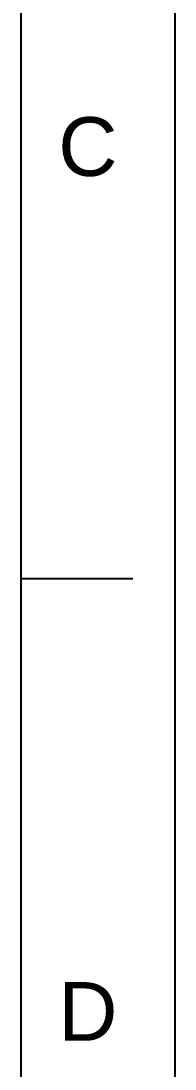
# Model space of a CAD drawing. Header units: millimetres. Extents: x 14221 to 15062, y 1145 to 1740.
# Drawn here: x 15042 to 15062, y 1323.2 to 1459.4 of the extents above; entities that cross this region are included whole.
import ezdxf

# ---------------------------------------------------------------- set-up
doc = ezdxf.new("R2010")
doc.units = ezdxf.units.MM
doc.layers.add('FORM', color=7, linetype='Continuous')
doc.styles.get("Standard").update_dxf_attribs({"font": 'arial.ttf'})

msp = doc.modelspace()

# ---------------------------------------------------------------- linework, layer by layer
at = {"layer": 'FORM', "color": 7, "linetype": 'Continuous'}
for p, q in [((15062.02, 1145.05), (15062.02, 1739.76)), ((15041.99, 1719.74), (15041.99, 1165.08)), ((15042, 1386.95), (15056.55, 1386.95))]:
    msp.add_line(p, q, dxfattribs=at)

# ---------------------------------------------------------------- texts
at = {"layer": 'FORM', "char_height": 7.63, "attachment_point": 5}
for s, insert in [('C', (15050.69, 1443.03)), ('D', (15050.69, 1330.7))]:
    msp.add_mtext_dynamic_manual_height_columns(s, width=10.0119, gutter_width=12.51, heights=[0], dxfattribs=dict(at, insert=insert))

doc.saveas('drawing.dxf')
